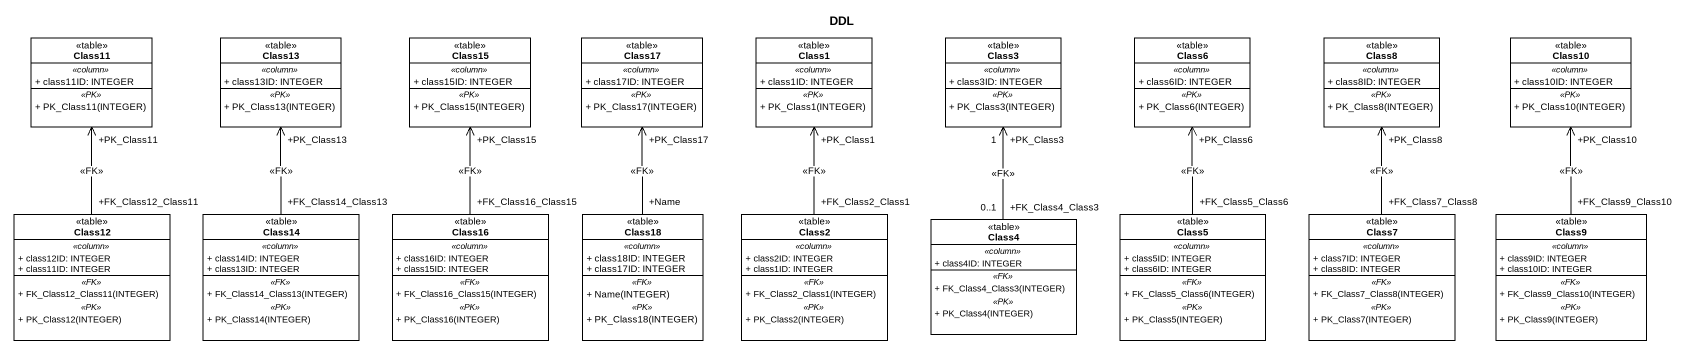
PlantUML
@startuml
title DDL
hide circle
hide empty members
skinparam classAttributeIconSize 0
class Class11 <<table>> {
  .. <<column>> ..
  + class11ID: INTEGER
  .. <<PK>> ..
  + PK_Class11(INTEGER)
}
class Class13 <<table>> {
  .. <<column>> ..
  + class13ID: INTEGER
  .. <<PK>> ..
  + PK_Class13(INTEGER)
}
class Class15 <<table>> {
  .. <<column>> ..
  + class15ID: INTEGER
  .. <<PK>> ..
  + PK_Class15(INTEGER)
}
class Class17 <<table>> {
  .. <<column>> ..
  + class17ID: INTEGER
  .. <<PK>> ..
  + PK_Class17(INTEGER)
}
class Class1 <<table>> {
  .. <<column>> ..
  + class1ID: INTEGER
  .. <<PK>> ..
  + PK_Class1(INTEGER)
}
class Class3 <<table>> {
  .. <<column>> ..
  + class3ID: INTEGER
  .. <<PK>> ..
  + PK_Class3(INTEGER)
}
class Class6 <<table>> {
  .. <<column>> ..
  + class6ID: INTEGER
  .. <<PK>> ..
  + PK_Class6(INTEGER)
}
class Class8 <<table>> {
  .. <<column>> ..
  + class8ID: INTEGER
  .. <<PK>> ..
  + PK_Class8(INTEGER)
}
class Class10 <<table>> {
  .. <<column>> ..
  + class10ID: INTEGER
  .. <<PK>> ..
  + PK_Class10(INTEGER)
}
class Class12 <<table>> {
  .. <<column>> ..
  + class12ID: INTEGER
  + class11ID: INTEGER
  .. <<FK>> ..
  + FK_Class12_Class11(INTEGER)
  .. <<PK>> ..
  + PK_Class12(INTEGER)
}
class Class14 <<table>> {
  .. <<column>> ..
  + class14ID: INTEGER
  + class13ID: INTEGER
  .. <<FK>> ..
  + FK_Class14_Class13(INTEGER)
  .. <<PK>> ..
  + PK_Class14(INTEGER)
}
class Class16 <<table>> {
  .. <<column>> ..
  + class16ID: INTEGER
  + class15ID: INTEGER
  .. <<FK>> ..
  + FK_Class16_Class15(INTEGER)
  .. <<PK>> ..
  + PK_Class16(INTEGER)
}
class Class18 <<table>> {
  .. <<column>> ..
  + class18ID: INTEGER
  + class17ID: INTEGER
  .. <<FK>> ..
  + Name(INTEGER)
  .. <<PK>> ..
  + PK_Class18(INTEGER)
}
class Class2 <<table>> {
  .. <<column>> ..
  + class2ID: INTEGER
  + class1ID: INTEGER
  .. <<FK>> ..
  + FK_Class2_Class1(INTEGER)
  .. <<PK>> ..
  + PK_Class2(INTEGER)
}
class Class4 <<table>> {
  .. <<column>> ..
  + class4ID: INTEGER
  .. <<FK>> ..
  + FK_Class4_Class3(INTEGER)
  .. <<PK>> ..
  + PK_Class4(INTEGER)
}
class Class5 <<table>> {
  .. <<column>> ..
  + class5ID: INTEGER
  + class6ID: INTEGER
  .. <<FK>> ..
  + FK_Class5_Class6(INTEGER)
  .. <<PK>> ..
  + PK_Class5(INTEGER)
}
class Class7 <<table>> {
  .. <<column>> ..
  + class7ID: INTEGER
  + class8ID: INTEGER
  .. <<FK>> ..
  + FK_Class7_Class8(INTEGER)
  .. <<PK>> ..
  + PK_Class7(INTEGER)
}
class Class9 <<table>> {
  .. <<column>> ..
  + class9ID: INTEGER
  + class10ID: INTEGER
  .. <<FK>> ..
  + FK_Class9_Class10(INTEGER)
  .. <<PK>> ..
  + PK_Class9(INTEGER)
}
Class12 "+FK_Class12_Class11" -up-> "+PK_Class11" Class11 : <<FK>>
Class14 "+FK_Class14_Class13" -up-> "+PK_Class13" Class13 : <<FK>>
Class16 "+FK_Class16_Class15" -up-> "+PK_Class15" Class15 : <<FK>>
Class18 "+Name" -up-> "+PK_Class17" Class17 : <<FK>>
Class2 "+FK_Class2_Class1" -up-> "+PK_Class1" Class1 : <<FK>>
Class4 "+FK_Class4_Class3\n0..1" -up-> "+PK_Class3\n1" Class3 : <<FK>>
Class5 "+FK_Class5_Class6" -up-> "+PK_Class6" Class6 : <<FK>>
Class7 "+FK_Class7_Class8" -up-> "+PK_Class8" Class8 : <<FK>>
Class9 "+FK_Class9_Class10" -up-> "+PK_Class10" Class10 : <<FK>>
@enduml
